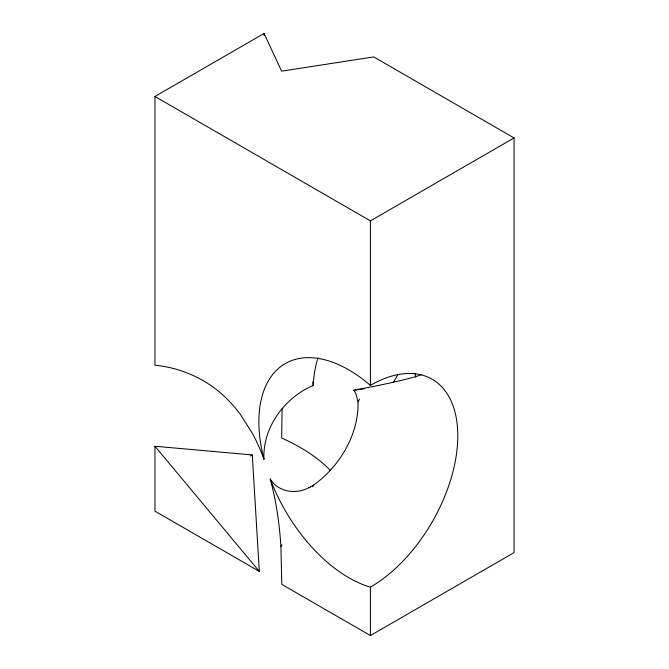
<?xml version="1.0" encoding="UTF-8"?>
<svg xmlns="http://www.w3.org/2000/svg" width="669" height="669" viewBox="0 0 669 669"><rect width="100%" height="100%" fill="white"/><g stroke="black" fill="none" stroke-linecap="round" stroke-linejoin="round"><path stroke-width="1" d="M370.409 635.55L370.409 587.165A123.573 71.34 -60 0 0 457.788 435.82A123.573 71.34 -60 0 0 370.409 385.369A127.269 73.481 60 0 0 282.251 365.491A127.269 73.481 60 0 0 263.946 459.218A118.697 68.531 60 0 0 252.782 434.03L240.539 414.68A86.025 49.665 60 0 0 230.379 402.445C210.952 381.23 183.515 367.958 154.94 365.207L154.94 96.47L264.096 33.45L281.599 71.157L373.712 56.907L514.06 137.939L514.06 552.619L370.409 635.55L281.8 584.388L280.921 546.531L281.9 544.7M312.741 486.831L313.719 485C339.969 466.193 359.47 433.479 357.94 400.606M358.107 401.718L359.496 399.109M313.719 485L310.508 486.823M154.94 96.47L370.409 220.87L514.06 137.939M250.482 455.982L252.288 454.945L259.321 571.41L154.94 511.149L154.94 446.248L252.288 454.945M309.028 487.576C296.242 494.726 278.061 492.15 270.234 478.971C276.238 501.022 279.441 523.76 280.921 546.531M318.026 357.999A127.227 26.885 81.2 0 0 313.176 385.444C284.643 397.679 262.457 427.508 263.946 459.218M330.185 470.24C316.562 456.149 299.369 446.089 281.666 437.986L282.084 408.717M154.94 446.248L259.321 571.41M421.696 374.54A92.28 5.971 -9.6 0 1 353.759 390.211L354.478 391.265M415.048 373.168L415.742 377.257M312.749 381.899L313.176 385.444M370.409 220.87L370.409 385.369M264.096 33.45L264.096 35.532M370.409 587.165A127.269 73.481 60 0 1 270.234 478.971M354.629 391.189A37.439 30.356 -28.8 0 1 357.489 400.631M353.759 390.211A84.528 5.469 -9.6 0 1 364.371 388.781M310.533 486.898A49.723 42.548 -60.9 0 1 309.045 487.651M397.712 374.941A218.186 212.792 63.8 0 1 393.573 382.108"/></g></svg>
